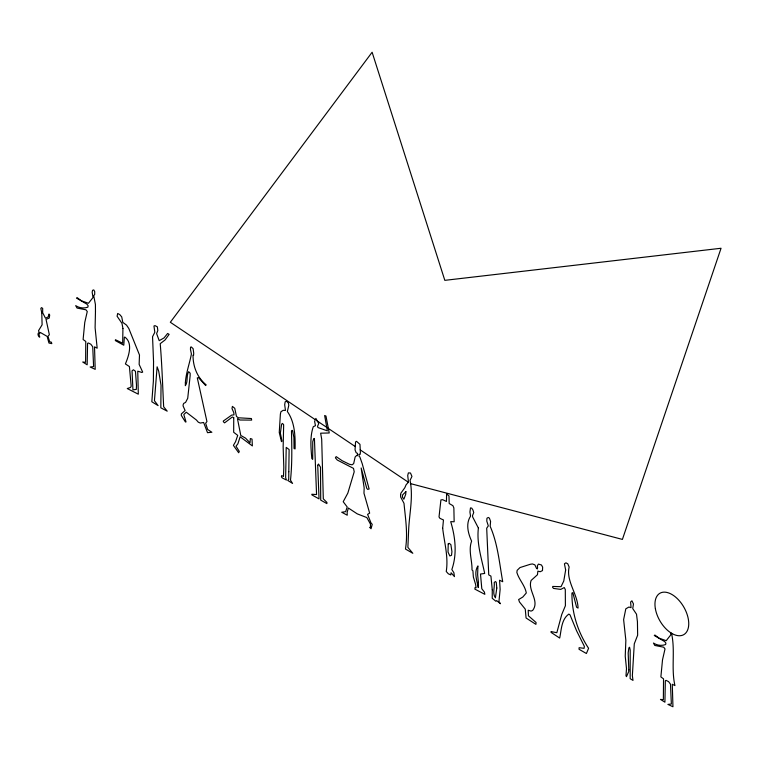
<?xml version="1.0" encoding="UTF-8"?>
<svg xmlns="http://www.w3.org/2000/svg" width="759" height="759" viewBox="0 0 759 759"><rect width="100%" height="100%" fill="white"/><g stroke="black" fill="none" stroke-linecap="round" stroke-linejoin="round"><path stroke-width="1.14" d="M410.382 483.587L622.408 539.412L721.05 248.259L444.821 280.346L372.119 52.238L170.329 322.262L314.947 419.452M316.92 420.78L355.288 446.567M360.202 449.869L408.408 482.269M671.497 633.234C675.453 650.416 670.975 668.281 674.931 685.595L672.284 684.257L672.948 706.762L667.901 704.399L671.364 704.029L670.482 684.191L668.594 681.629L666.07 680.377L665.33 680.7L664.912 702.198L660.463 699.409L663.366 699.675L663.537 678.85L660.871 676.924L662.512 659.846L665.017 648.917L663.698 647.199L654.799 645.444L653.452 643.044C657.057 645.435 661.506 646.032 665.652 644.552L665.89 643.148L664.704 641.602L654.277 635.501L654.894 635.046L659.21 638.215L666.212 640.681L670.766 634.913L670.69 632.731M233.744 417.706L233.677 432.269L237.728 435.381L235.546 441.719L233.402 445.381L238.677 452.762L239.294 451.396L236.021 446.207L237.899 443.768L240.148 436.804L252.368 445.931L252.026 439.072L250.328 438.541L250.024 442.829L245.565 438.161L240.783 435.448L237.444 418.626L239.948 420.021L251.665 420.097L251.4 418.532L238.364 417.792L236.476 416.444L234.768 408.314L232.396 406.388L231.998 408.598L233.838 412.754L233.962 414.879L231.685 415.097L223.26 421.065L223.44 421.795L224.588 422.858L232.387 416.976L233.744 417.706M492.268 589.762L492.23 598.282L495.95 601.299L496.633 600.597L500.456 603.728L498.948 601.545L500.134 589.43L499.583 580.227L502.724 581.726C499.384 563.007 497.809 543.909 490.172 526.329L490.58 521.395L489.413 518.169L488.312 517.448L486.927 518.245L486.794 521.11L488.312 525.892L486.699 528.198L488.749 574.905L490.921 576.09L492.268 589.762M628.794 669.78L628.784 671.411L626.469 676.677L625.985 675.719L626.498 668.641L625.236 656.241L625.852 640.311L623.623 619.6L625.814 608.822L628.869 607.058L631.061 607.665L630.615 602.001L631.915 600.796L633.471 603.965L632.731 608.585L636.507 614.202L637.437 621.735L637.645 635.207L634.287 643.812L632.361 675.605L632.997 680.415L630.169 678.66L630.198 650.074L629.562 647.209L628.869 647.949L628.177 652.844L628.794 669.78M153.546 361.654L153.384 381.065L151.828 401.767L158.109 405.619L154.438 400.724L157.113 366.825L158.726 371.227L161.031 385.278L160.823 407.811L167.208 411.16L163.659 406.777C162.606 385.686 161.99 364.643 160.215 343.656L165.045 339.975L169.124 334.349L167.616 333.476L164.039 337.916L159.219 340.668L156.62 333.628L157.825 330.516L157.331 326.825L154.988 325.62L153.963 326.009L154.808 332.262L152.55 336.74L153.546 361.654M185.376 382.726L185.348 385.686C188.241 381.663 186.059 375.828 188.659 371.663L190.148 373.2L190.167 375.534L187.72 398.304L185.576 402.403L183.697 403.399L183.232 404.462L183.052 405.856L185.101 410.543L181.354 413.921L181.306 415.42L185.471 422.042L186.012 421.928L183.801 414.556L186.259 412.203L196.41 420.002L198.289 422.184L200.3 423.057L203.63 422.478L207.511 432.677L211.865 432.26L207.624 429.461L205.651 423.247L206.941 421.568L197.293 377.887L198.535 377.659L205.661 385.534L206.144 384.841C197.207 377.479 192.909 366.493 193.042 355.136L193.545 355.459L193.716 353.229L193.109 348.647L191.211 346.882L190.556 347.186L190.462 349.425L191.41 353.979C189.627 363.457 186.012 372.849 185.376 382.726M288.79 471.7L288.714 479.546L287.746 480.438L292.566 483.436L290.488 480.153C292.243 463.721 291.845 447.402 291.484 430.989L292.12 430.344L292.642 430.97L293.913 437.554L294.046 448.512L295.08 448.911C295.355 436.406 294.89 422.07 287.367 411.52L288.799 405.306L288.448 403.2L286.551 401.16L285.156 401.843L284.682 404.794L285.469 410.429L283.211 410.325L280.953 411.71L280.384 414.063L279.255 432.488L281.466 441.653L282.006 441.197L280.346 433.171L281.617 424.338L282.32 423.408L283.581 424.509L283.638 425.846L283.154 446.928L283.809 467.392L283.486 476.472L281.693 475.561L281.428 476.709L282.139 477.847L286.428 480.067L285.65 477.553L286.209 447.383L289.122 449.546L288.79 471.7M317.717 465.305L319.027 498.891L311.902 494.906L311.845 494.251L316.56 494.555L314.416 438.455L313.685 438.693L312.746 441.766L312.699 459.328L311.826 458.569C310.934 448.038 309.767 436.899 313.277 426.71L315.469 425.685L314.615 421.416L315.877 418.408L318.723 423.569L317.566 426.235L317.926 427.545L327.366 430.837L324.643 415.515L325.962 416.017L329.235 432.981L320.649 433.19L321.693 439.176L323.306 498.853L326.939 502.439L326.873 503.606L320.715 500.124L320.507 467.221L318.524 464.034L317.717 465.305M400.648 494.669L400.619 496.936L403.997 503.34C405.41 518.293 408 533.738 405.467 549.051L412.811 553.292L407.877 547.362L408.589 531.196C409.167 514.26 413.503 497.411 410.05 480.371L411.947 476.443L410.486 472.999L408.389 472.895L407.716 475.476L408.475 482.136L406.103 484.773L404.794 487.781L400.866 493.217L400.648 494.669M442.677 528.292C444.309 542.524 448.56 556.869 446.254 571.499L448.322 573.795L450.799 574.914L451.074 572.77L454.442 576.622L453.891 572.722L451.852 569.525C457.25 553.956 455.362 537.125 450.704 521.642L454.157 521.765L453.863 507.923L452.924 505.684L449.195 503.53L448.977 495.94L446.596 493.834L446.453 501.462L442.658 499.688L440.913 499.915L439.025 516.955L439.916 518.331L443.465 519.981L442.677 528.292M496.794 588.045L495.409 597.817C492.117 593.358 494.887 587.532 494.223 582.466L495.475 581.565L496.253 582.305L496.794 588.045M122.93 328.514L122.673 343.22L115.444 339.738L115.321 340.573L123.783 345.212L124.353 337.224L124.884 337.11C133.204 343.153 128.641 356.113 125.406 363.931L129.41 366.559L131.193 386.189L130.501 387.469L127.237 388.542L138.309 394.177L137.749 371.179L141.876 372.47L142.673 372.071L139.144 364.405L139.485 355.003L128.802 328.476L126.544 325.137L122.797 322.357L121.725 316.901L119.751 314.568L117.692 313.476L117.085 316.209L121.99 323.4L122.93 328.514M95.463 311.693L95.103 327.727L97.171 348.191L94.524 346.854L95.198 369.358L90.15 367.005L93.604 366.625L92.731 346.797L90.833 344.225L88.319 342.983L87.579 343.305L87.162 364.804L82.712 362.015L85.606 362.28L85.776 341.446L83.11 339.52L84.761 322.452L87.266 311.513L85.938 309.805L77.038 308.05L75.691 305.649C79.306 308.04 83.746 308.638 87.892 307.158L88.139 305.744L86.953 304.198L76.517 298.107L77.133 297.651L81.46 300.811L88.452 303.287L93.006 297.519L92.162 292.187L92.56 290.299L93.765 289.919L94.704 291.589L94.704 294.426L93.727 295.716L95.416 304.473L95.463 311.693M359.13 454.337L359.083 456.425L359.804 456.814L362.233 463.711L369.14 489.014L367.584 489.375L366.768 488.331L361.151 467.98L364.168 487.933L363.969 493.217L369.652 513.131L367.593 514.365L371.009 522.97L372.233 524.317L371.047 528.757L369.68 527.372L370.496 527.325L370.458 524.108L366.834 517.562L357.261 513.871L348.381 508.027L347.148 512.297L347.252 515.209L341.721 512.249L345.639 511.67L347.214 506.974L343.201 501.727L347.84 493.103L354.216 471.756L353.495 468.379L337.262 460.03L335.421 457.848L336.142 456.595L342.167 460.722L349.472 464.299L352.119 464.802L353.675 463.607L355.146 456.965L356.654 455.457L357.432 455.713L357.489 453.37L356.151 452.725L355.041 449.869L355.563 441.899L356.54 441.34L359.975 444.366L360.392 452.696L360.117 454.394L359.13 454.337M448.227 543.909L448.019 552.03L449.812 555.939L451.51 555.332L451.928 551.603L450.874 544.639L449.233 543.33L448.227 543.909M478.407 582.409L478.246 587.532C477.013 580.673 473.692 572.267 477.923 565.92L477.629 574.734L478.407 582.409M136.506 385.221L136.345 389.376L132.948 389.879L132.038 370.838L133.423 369.785L135.453 371.265L136.506 385.221M478.388 528.055C476.519 543.51 481.614 558.51 484.678 573.453L480.494 574.032L481.804 588.766L484.413 592.077L484.849 594.335L474.868 589.117L475.106 587.466L476.083 587.836L475.637 584.525L473.36 576.992L472.914 570.777L472.003 569.933C472.259 560.37 468.161 550.379 471.614 541.11C468.094 533.473 465.552 523.729 470.552 516.158L469.925 512.05L470.485 507.913L471.737 508.132L472.99 510.076L473.73 512.591L472.487 515.693L472.696 517.04L478.388 528.055M565.654 570L563.757 581.062L561.043 586.679L552.761 586.451L552.58 587.276L553.51 588.415L560.759 589.401L564.241 587.561L565.294 589.487L565.398 605.729L561.755 614.477L556.831 632.702L551.015 631.583L551.053 632.38L559.677 638.063C561.48 629.818 561.252 619.505 568.833 614.088L570.028 614.856L576.574 630.767L584.364 646.355L584.079 648.338L579.117 647.693L579.022 649.277L586.403 653.508L588.586 648.3C577.836 632.01 571.669 612.76 571.944 593.026L572.836 592.637L576.584 607.228L578.073 608.082C577.675 593.965 565.834 580.967 569.146 567.001L567.751 563.776L565.91 562.827L564.421 563.785L565.654 570M537.543 567.447L537.467 568.908L536.585 568.519L534.848 564.838L532.429 563.946L530.342 564.269L520 567.561L517.145 570.351L516.86 572.438C519.042 579.791 524.915 585.331 526.31 592.959L522.799 597.048L518.634 599.544L519.46 601.963L525.266 609.145L526.072 617.997L535.911 624.363L536.082 622.494L528.435 615.805L528.217 610.245L531.034 611.09L532.657 610.454C540.038 600.796 527.42 590.568 531.12 580.445L537.457 574.734L537.884 571.138L540.209 571.726L542.486 570.597L542.647 567.087L541.433 564.981L538.435 564.108L537.325 565.825L537.543 567.447M41.764 312.755L42.106 324.805L38.538 330.687L39.164 332.442C35.464 334.254 42.087 340.677 38.785 334.738L40.341 332.48L47.162 336.398L48.937 343.049L51.811 343.628L51.384 342.157L49.686 341.787L47.94 336.351L49.354 334.747L46.033 319.349L49.24 318.078L49.686 315.07L49.022 313.989L48.13 316.987L45.474 318.201L42.656 312.661L42.684 308.372L41.451 307.623L40.834 308.515L41.764 312.755M405.894 491.661L405.714 494.308L403.854 499.232L402.384 497.031L402.631 494.877L405.894 491.661M655.387 608.813A23.89 13.795 60 0 0 683.366 634.866A23.89 13.795 60 0 0 676.8 598.149A23.89 13.795 60 0 0 655.387 608.813"/></g></svg>
